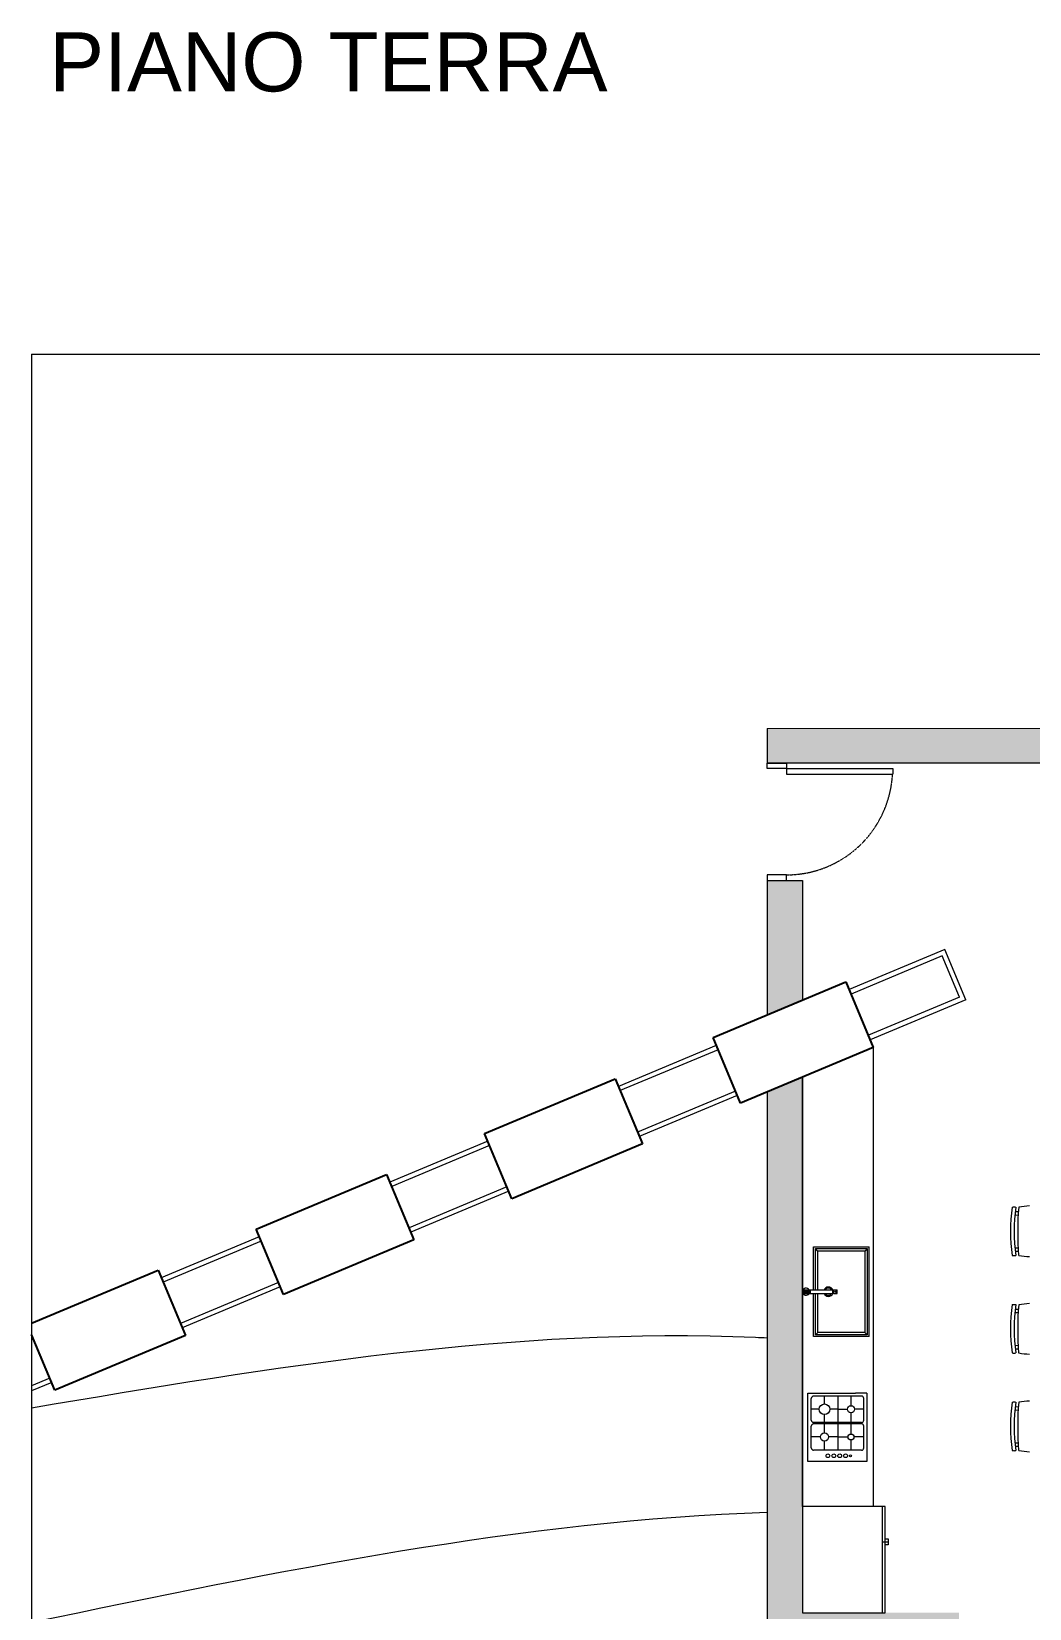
# Model space of a CAD drawing. Header units: millimetres. Extents: x 19901 to 59163, y 13732 to 30178.
# Drawn here: x 23333 to 24179, y 16876 to 18213 of the extents above; entities that cross this region are included whole.
import ezdxf

# ---------------------------------------------------------------- set-up
doc = ezdxf.new("R2010")
doc.units = ezdxf.units.MM
doc.linetypes.add('TRATTEGGIATA2', pattern=[0.375, 0.25, -0.125])
doc.layers.get('0').update_dxf_attribs({"lineweight": 18})
doc.layers.add('A-ANNO-TEXT', color=3, linetype='Continuous')
for name, color, linetype, lineweight in [('A-DOOR-FULL', 4, 'Continuous', 18), ('A-FURN', 8, 'Continuous', 13), ('Curve di livello', 6, 'Continuous', 9), ('MURO', 1, 'Continuous', 25), ('Vetro', 150, 'Continuous', 15), ('Wall', 255, 'Continuous', 20)]:
    doc.layers.add(name, color=color, linetype=linetype, lineweight=lineweight)
doc.styles.get("Standard").update_dxf_attribs({"font": 'arial.ttf'})

msp = doc.modelspace()

# ---------------------------------------------------------------- hatches: boundary and pattern name
at = {"layer": 'Wall'}
h = msp.add_hatch(color=9, dxfattribs=at)
h.dxf.hatch_style = 1
h.paths.add_polyline_path([(24786.5, 17377.6), (24756.5, 17377.6), (24756.5, 17347.6), (24786.5, 17347.6)])
h.paths.add_polyline_path([(24386.5, 17377.6), (24356.5, 17377.6), (24356.5, 17347.6), (24386.5, 17347.6)])
h.paths.add_polyline_path([(23986.5, 17493.2), (23956.5, 17493.2), (23956.5, 17379.1), (23986.5, 17391.6)])
h.paths.add_polyline_path([(24537.7, 17622.4), (23956.5, 17621.9), (23956.5, 17592.6), (23986.5, 17592.6), (24484.5, 17592.6), (24494.5, 17596.7), (24491.8, 17603.2)])
h = msp.add_hatch(color=9, dxfattribs=at)
h.dxf.hatch_style = 1
h.paths.add_polyline_path([(23986.5, 17326.6), (23956.5, 17314), (23956.5, 16842.6), (24119, 16842.6), (24119, 16850.1), (23999, 16850.1), (23999, 16865.1), (24119, 16865.1), (24119, 16872.6), (23986.5, 16872.6)])

# ---------------------------------------------------------------- linework, layer by layer
for q in [(23332.9, 15939.2), (25333, 17939.2)]:
    msp.add_line((23333, 17939.2), q)
at = {"layer": 'A-DOOR-FULL'}
for p, q in [((23972.9, 17587.9), (23972.9, 17583.2)), ((23972.9, 17587.9), (24062.9, 17587.9)), ((24062.9, 17587.9), (24062.9, 17583.2)), ((23972.9, 17583.2), (24062.9, 17583.2)), ((23972.9, 17497.9), (23956.5, 17497.9)), ((23956.5, 17497.9), (23956.5, 17493.2)), ((23956.5, 17493.2), (23972.9, 17493.2)), ((23972.9, 17493.2), (23972.9, 17497.9))]:
    msp.add_line(p, q, dxfattribs=at)
msp.add_lwpolyline([(23956.5, 17592.5), (23972.9, 17592.5), (23972.9, 17587.9), (23956.5, 17587.9)], close=True, dxfattribs=at)
at = {"layer": 'A-DOOR-FULL', "linetype": 'TRATTEGGIATA2', "ltscale": 0.25}
msp.add_arc((23972.9, 17587.9), 90, 270, 357.0223, dxfattribs=at)
at = {"layer": 'A-FURN'}
for p, q in [((24046.5, 17351.7), (24046.5, 16962.6)), ((23986.5, 16962.6), (23986.5, 17326.6)), ((24169.5, 17212.3), (24166.9, 17212.2)), ((24169.3, 17209.4), (24166.5, 17209.3)), ((23995.9, 17182.6), (24042.9, 17182.6)), ((23995.9, 17146.1), (23995.9, 17182.6)), ((23997.4, 17146.1), (23997.4, 17181.1)), ((23997.4, 17181.1), (24041.4, 17181.1)), ((23999.4, 17179.1), (23997.4, 17181.1)), ((23999.4, 17146.1), (23999.4, 17179.1)), ((24039.4, 17179.1), (23999.4, 17179.1)), ((24041.4, 17181.1), (24039.4, 17179.1)), ((24039.4, 17179.1), (24039.4, 17110.1)), ((24041.4, 17181.1), (24041.4, 17108.1)), ((24042.9, 17106.6), (24042.9, 17182.6)), ((24166.5, 17181.9), (24169.3, 17181.8)), ((24166.9, 17179), (24169.5, 17178.9)), ((23988, 17146.1), (24012.1, 17146.1)), ((23988, 17146.1), (23988, 17143.1)), ((23988.3, 17143.1), (23988.3, 17146.1)), ((23988.6, 17146.1), (23988.6, 17143.1)), ((23988.9, 17143.1), (23988.9, 17146.1)), ((23989.2, 17146.1), (23989.2, 17143.1)), ((23989.5, 17143.1), (23989.6, 17146.1)), ((23990, 17146.1), (23990, 17143.1)), ((23990.4, 17143.1), (23990.4, 17146.1)), ((23990.9, 17146.1), (23990.9, 17143.1)), ((23991.3, 17143.1), (23991.3, 17146.1)), ((23991.7, 17146.1), (23991.7, 17143.1)), ((23992.1, 17143.1), (23992.1, 17146.1)), ((23992.6, 17146.1), (23992.6, 17143.1)), ((23993.1, 17143.1), (23993.1, 17146.1)), ((24012.1, 17143.1), (24012.1, 17146.1)), ((24012.1, 17145.9), (24012.1, 17146.1)), ((24012.8, 17145.9), (24012.1, 17145.9)), ((24012.8, 17146.1), (24015.8, 17146.1)), ((24012.8, 17143.1), (24012.8, 17146.1)), ((24012.8, 17146.1), (24012.8, 17145.9)), ((24015.3, 17143.1), (24015.3, 17146.1)), ((24015.8, 17143.1), (24015.8, 17146.1)), ((23988, 17143.1), (24012.1, 17143.1)), ((23995.9, 17106.6), (23995.9, 17143.1)), ((23997.4, 17108.1), (23997.4, 17143.1)), ((23999.4, 17110.1), (23999.4, 17143.1)), ((24012.8, 17143.3), (24012.1, 17143.3)), ((24012.1, 17143.3), (24012.1, 17143.1)), ((24012.8, 17143.1), (24012.8, 17143.3)), ((24012.8, 17143.1), (24015.8, 17143.1)), ((24015.3, 17144.8), (24014.4, 17144.8)), ((24015.3, 17144.4), (24014.4, 17144.4)), ((24015.3, 17144.6), (24015.3, 17144.8)), ((24015.3, 17144.6), (24015.3, 17144.4)), ((24169.3, 17126.7), (24166.5, 17126.7)), ((24169.5, 17129.6), (24166.9, 17129.5)), ((24042.9, 17106.6), (23995.9, 17106.6)), ((23999.4, 17110.1), (23997.4, 17108.1)), ((24041.4, 17108.1), (23997.4, 17108.1)), ((24039.4, 17110.1), (23999.4, 17110.1)), ((24039.4, 17110.1), (24041.4, 17108.1)), ((24166.5, 17099.2), (24169.3, 17099.1)), ((24166.9, 17096.3), (24169.5, 17096.2)), ((23991, 17000.7), (23991, 17058.7)), ((23991, 17058.7), (24031.5, 17058.7)), ((23993.9, 17035.7), (23993.9, 17054.2)), ((24031.5, 17056.2), (23995.5, 17056.2)), ((24005.1, 17049.5), (24005.1, 17056.2)), ((24016.4, 17056.2), (24016.4, 17033.7)), ((24027.6, 17048), (24027.6, 17056.2)), ((24041, 17058.7), (24031.5, 17058.7)), ((24036.5, 17056.2), (24031.5, 17056.2)), ((24038.5, 17035.7), (24038.5, 17054.2)), ((24041, 17058.7), (24041, 17000.7)), ((24000.6, 17045), (23993.9, 17045)), ((24005.1, 17033.7), (24005.1, 17040.5)), ((24016.4, 17045), (24009.6, 17045)), ((24016.4, 17045), (24024.6, 17045)), ((24027.6, 17033.7), (24027.6, 17042)), ((24031.5, 17045), (24030.2, 17045)), ((24038.5, 17045), (24031.5, 17045)), ((24169.3, 17044.1), (24166.5, 17044)), ((24169.5, 17047), (24166.9, 17046.9)), ((23993.9, 17012.2), (23993.9, 17030.7)), ((24031.5, 17033.7), (23995.5, 17033.7)), ((24031.5, 17032.7), (23995.5, 17032.7)), ((24005.1, 17025), (24005.1, 17032.7)), ((24016.4, 17032.7), (24016.4, 17010.2)), ((24027.6, 17024), (24027.6, 17032.7)), ((24036.5, 17033.7), (24031.5, 17033.7)), ((24036.5, 17032.7), (24031.5, 17032.7)), ((24038.5, 17012.2), (24038.5, 17030.7)), ((24001.6, 17021.5), (23993.9, 17021.5)), ((24005.1, 17010.2), (24005.1, 17018)), ((24016.4, 17021.5), (24008.6, 17021.5)), ((24016.4, 17021.5), (24025.1, 17021.5)), ((24027.6, 17010.2), (24027.6, 17019)), ((24031.5, 17021.5), (24029.7, 17021.5)), ((24038.5, 17021.5), (24031.5, 17021.5)), ((24166.5, 17016.5), (24169.3, 17016.5)), ((24166.9, 17013.7), (24169.5, 17013.6)), ((24031.5, 17000.7), (23991, 17000.7)), ((24031.5, 17010.2), (23995.9, 17010.2)), ((24036.5, 17010.2), (24031.5, 17010.2)), ((24041, 17000.7), (24031.5, 17000.7)), ((24054, 16962.6), (24054, 16872.6)), ((24054, 16932.6), (24059, 16932.6)), ((24056.5, 16935.1), (24059, 16935.1)), ((24059, 16935.1), (24059, 16930.1)), ((24059, 16930.1), (24056.5, 16930.1))]:
    msp.add_line(p, q, dxfattribs=at)
msp.add_lwpolyline([(24056.5, 16962.6), (23986.5, 16962.6), (23986.5, 16872.6), (24056.5, 16872.6)], close=True, dxfattribs=at)
for centre, radius in [((24014.1, 17144.6), 0.35), ((24005.1, 17045), 4.5), ((24027.6, 17045), 3), ((24005.1, 17021.5), 3.5), ((24027.6, 17021.5), 2.5), ((24008, 17005.6), 1.6), ((24013, 17005.6), 1.6), ((24018, 17005.6), 1.6), ((24023, 17005.6), 1.6), ((24027.2, 17005.6), 0.8)]:
    msp.add_circle(centre, radius, dxfattribs=at)
for centre, radius, start, end in [((24298, 17195.6), 135.3, 171.2205, 188.6304), ((24165.8, 17205.4), 10.8, 81.5154, 98.2468), ((24301.1, 17195.7), 135.3, 171.2198, 188.6352), ((24425.4, 17195.5), 256.5, 175.3501, 184.5131), ((24190.1, 17073), 144.7, 94.4723, 98.0879), ((24165.8, 17186.1), 10.8, 261.5154, 278.2468), ((24190.4, 17318.7), 144.8, 261.7935, 265.4272), ((23989.5, 17144.6), 3, 30, 330), ((24008.4, 17144.6), 4, 22.0243, 157.9757), ((24008.4, 17144.6), 3, 30, 150), ((24008.4, 17144.6), 4, 202.0243, 337.9757), ((24008.4, 17144.6), 3, 210, 330), ((24298, 17113), 135.3, 171.2205, 188.6304), ((24165.8, 17122.7), 10.8, 81.5154, 98.2468), ((24301.1, 17113), 135.3, 171.2198, 188.6352), ((24425.4, 17112.8), 256.5, 175.3501, 184.5131), ((24190.1, 16990.3), 144.7, 94.4723, 98.0879), ((24165.8, 17103.4), 10.8, 261.5154, 278.2468), ((24190.4, 17236), 144.8, 261.7935, 265.4272), ((23996.1, 17054), 2.2, 94.974, 175.026), ((24036.3, 17054), 2.2, 4.974, 85.026), ((24190.1, 16907.7), 144.7, 94.4723, 98.0879), ((24298, 17030.3), 135.3, 171.2205, 188.6304), ((24165.8, 17040.1), 10.8, 81.5154, 98.2468), ((24301.1, 17030.3), 135.3, 171.2198, 188.6352), ((24425.4, 17030.2), 256.5, 175.3501, 184.5131), ((23996.1, 17035.9), 2.2, 184.974, 265.026), ((23996.1, 17030.5), 2.2, 94.974, 175.026), ((24036.3, 17035.9), 2.2, 274.974, 355.026), ((24036.3, 17030.5), 2.2, 4.974, 85.026), ((23996.1, 17012.4), 2.2, 184.974, 265.026), ((24036.3, 17012.4), 2.2, 274.974, 355.026), ((24165.8, 17020.7), 10.8, 261.5154, 278.2468), ((24190.4, 17153.4), 144.8, 261.7935, 265.4272)]:
    msp.add_arc(centre, radius, start, end, dxfattribs=at)
msp.add_open_spline([(23988, 17143.1), (23987, 17143.1), (23987, 17146.1), (23988, 17146.1)], degree=3, dxfattribs=at)
at = {"layer": 'Curve di livello'}
msp.add_open_spline([(23333, 17046.3), (23537.5, 17080.7), (23745.4, 17115.6), (23953.2, 17105.7), (23956.5, 17105.6)], degree=3, knots=[0, 0, 0, 0, 616.486041, 626.504857, 626.504857, 626.504857, 626.504857], dxfattribs=at)
msp.add_open_spline([(23333, 16864.5), (23541.7, 16907.8), (23750.4, 16951.2), (23956.5, 16957.7)], degree=3, dxfattribs=at)
at = {"layer": 'MURO'}
for p, q in [((23910.7, 17359.9), (24023.3, 17407.1)), ((24023.3, 17407.1), (24046.5, 17351.7)), ((23933.8, 17304.5), (23910.7, 17359.9)), ((24046.5, 17351.7), (23933.8, 17304.5)), ((23717, 17278.8), (23827.6, 17325.1)), ((23827.6, 17325.1), (23850.8, 17269.8)), ((23740.1, 17223.4), (23717, 17278.8)), ((23850.8, 17269.8), (23740.1, 17223.4)), ((23523.3, 17197.6), (23633.9, 17244)), ((23633.9, 17244), (23657.1, 17188.7)), ((23546.4, 17142.3), (23523.3, 17197.6)), ((23657.1, 17188.7), (23546.4, 17142.3)), ((23333, 17118), (23440.2, 17162.9)), ((23440.2, 17162.9), (23463.4, 17107.5)), ((23352.7, 17061.2), (23333, 17108.4)), ((23463.4, 17107.5), (23352.7, 17061.2))]:
    msp.add_line(p, q, dxfattribs=at)
at = {"layer": 'Vetro'}
for p, q in [((24107.1, 17434.5), (24026, 17400.6)), ((24104.9, 17429.3), (24027.6, 17396.9)), ((24119.6, 17394.2), (24104.9, 17429.3)), ((24124.8, 17392.1), (24107.1, 17434.5)), ((24119.6, 17394.2), (24042.3, 17361.9)), ((24124.8, 17392.1), (24043.8, 17358.2)), ((23913.4, 17353.4), (23830.4, 17318.6)), ((23914.9, 17349.7), (23831.9, 17315)), ((23929.6, 17314.7), (23846.6, 17279.9)), ((23931.1, 17311), (23848.1, 17276.2)), ((23719.7, 17272.3), (23636.6, 17237.5)), ((23721.2, 17268.6), (23638.2, 17233.8)), ((23735.9, 17233.6), (23652.9, 17198.8)), ((23737.4, 17229.9), (23654.4, 17195.1)), ((23526, 17191.2), (23442.9, 17156.4)), ((23527.5, 17187.5), (23444.5, 17152.7)), ((23542.2, 17152.4), (23459.2, 17117.7)), ((23543.7, 17148.8), (23460.7, 17114)), ((23333.8, 17106.4), (23333, 17106)), ((23348.5, 17071.3), (23333, 17064.8)), ((23350, 17067.6), (23333, 17060.5))]:
    msp.add_line(p, q, dxfattribs=at)
at = {"layer": 'Wall'}
for p, q in [((23956.5, 17621.9), (24537.7, 17622.4)), ((23956.5, 17621.9), (23956.5, 17592.6)), ((23986.5, 17592.6), (23956.5, 17592.6)), ((24484.5, 17592.6), (23986.5, 17592.6)), ((23956.5, 17493.2), (23986.5, 17493.2)), ((23956.5, 17493.2), (23956.5, 17379.1)), ((23986.5, 17493.2), (23986.5, 17391.6)), ((23986.5, 17326.6), (23986.5, 16872.6)), ((23956.5, 17314), (23956.5, 16842.6))]:
    msp.add_line(p, q, dxfattribs=at)

# ---------------------------------------------------------------- texts
at = {"layer": 'A-ANNO-TEXT', "insert": (23347.8, 18211.8), "char_height": 50, "attachment_point": 1}
msp.add_mtext_dynamic_manual_height_columns('PIANO TERRA', width=1017.121, gutter_width=12.5, heights=[0], dxfattribs=at)

doc.saveas('drawing.dxf')
